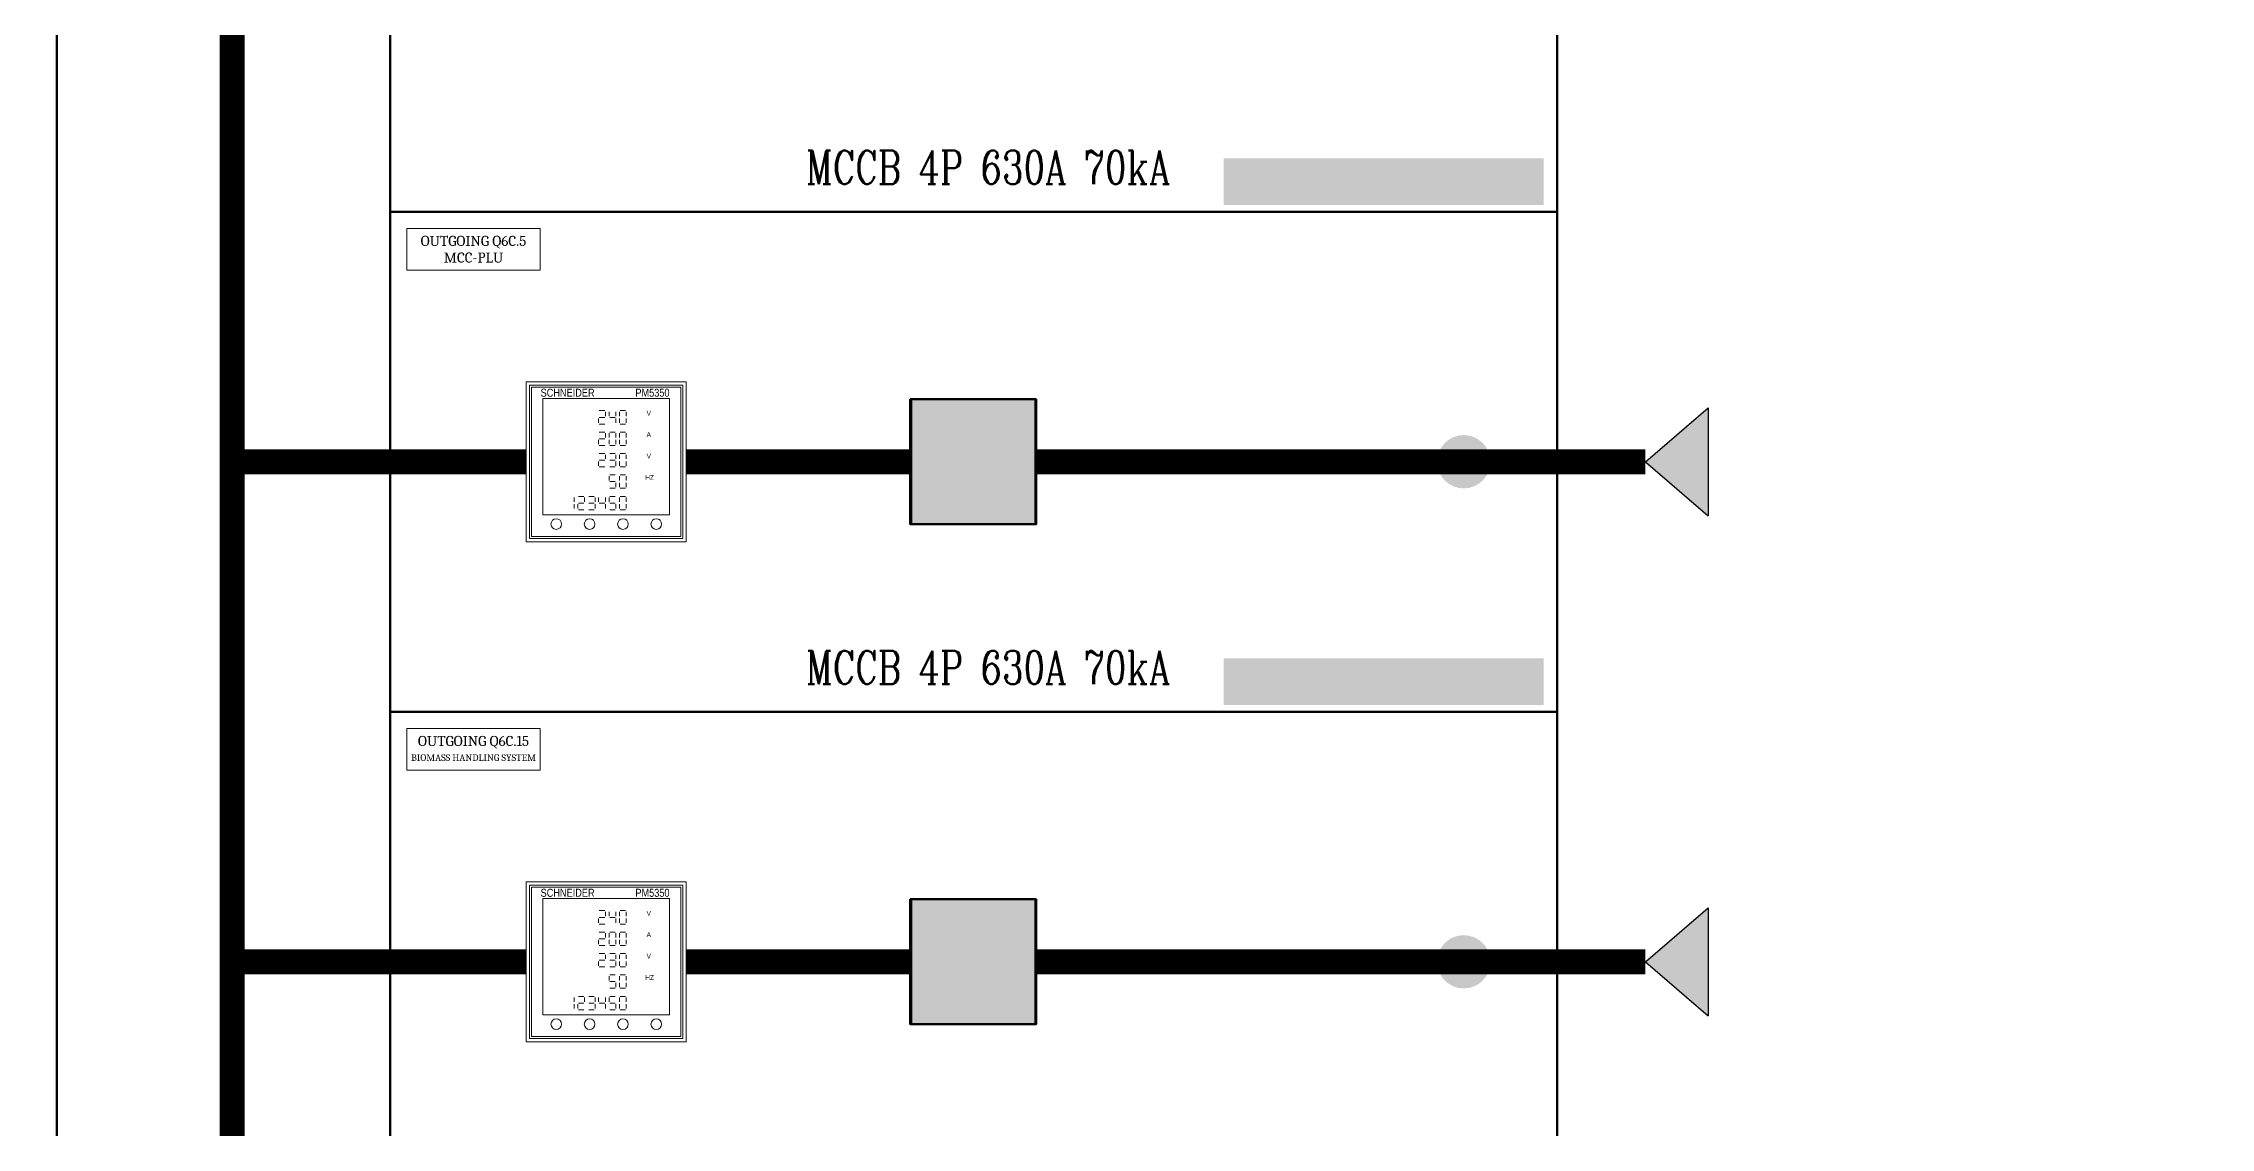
# Model space of a CAD drawing. Header units: millimetres. Extents: x -116965 to 323937, y 291661 to 566926.
# Drawn here: x -45440 to -44140, y 317189 to 317840 of the extents above; entities that cross this region are included whole.
import ezdxf
from ezdxf.enums import TextEntityAlignment as Align

# ---------------------------------------------------------------- set-up
doc = ezdxf.new("R2010")
doc.units = ezdxf.units.MM
doc.layers.get('0').update_dxf_attribs({"lineweight": 18})
doc.layers.add('BASE', color=7, linetype='Continuous', lineweight=15)
doc.layers.add('hw_Text', color=7, linetype='Continuous', lineweight=13)
doc.layers.add('C00-00-00', color=7, linetype='Continuous')
doc.layers.add('C32-AD-3C', color=7, linetype='Continuous', true_color=0x32ad3c)
doc.layers.add('C49-50-57', color=7, linetype='Continuous', true_color=0x495057)
doc.styles.add('hw_Block', font='complex.shx', dxfattribs={"width": 0.75})
doc.styles.add('hw_Block.', font='Cambria.ttf')
doc.styles.add('VnArial', font='')
doc.styles.get('VnArial').set_extended_font_data('.VnArial NarrowH')

# ---------------------------------------------------------------- blocks, each defined once
blk = doc.blocks.new('1232')
at = {"color": 7, "linetype": 'Continuous', "lineweight": 13}
for p, q in [((43.8, 78.7), (47.1, 78.7)), ((56.3, 78.7), (59.5, 78.7)), ((43.4, 71.4), (43.4, 73.9)), ((43.8, 74.6), (47.1, 74.6)), ((43.8, 70.6), (47.1, 70.6)), ((43.8, 65.8), (47.1, 65.8)), ((47.5, 77.9), (47.5, 75.4)), ((47.5, 65.1), (47.5, 62.5)), ((49.7, 77.9), (49.7, 75.4)), ((49.7, 65.1), (49.7, 62.5)), ((50.1, 74.6), (53.3, 74.6)), ((50.1, 65.8), (53.3, 65.8)), ((53.7, 77.9), (53.7, 75.4)), ((53.7, 71.4), (53.7, 73.9)), ((53.7, 65.1), (53.7, 62.5)), ((55.9, 77.9), (55.9, 75.4)), ((55.9, 71.4), (55.9, 73.9)), ((55.9, 65.1), (55.9, 62.5)), ((56.3, 70.6), (59.5, 70.6)), ((56.3, 65.8), (59.5, 65.8)), ((59.9, 77.9), (59.9, 75.4)), ((59.9, 71.4), (59.9, 73.9)), ((59.9, 65.1), (59.9, 62.5)), ((43.4, 58.5), (43.4, 61.1)), ((43.8, 61.8), (47.1, 61.8)), ((43.8, 57.8), (47.1, 57.8)), ((43.8, 53), (47.1, 53)), ((47.5, 52.2), (47.5, 49.7)), ((49.7, 58.5), (49.7, 61.1)), ((50.1, 57.8), (53.3, 57.8)), ((50.1, 53), (53.3, 53)), ((53.7, 58.5), (53.7, 61.1)), ((53.7, 52.2), (53.7, 49.7)), ((55.9, 58.5), (55.9, 61.1)), ((55.9, 52.2), (55.9, 49.7)), ((56.3, 57.8), (59.5, 57.8)), ((56.3, 53), (59.5, 53)), ((59.9, 58.5), (59.9, 61.1)), ((59.9, 52.2), (59.9, 49.7)), ((43.4, 45.6), (43.4, 48.2)), ((43.8, 48.9), (47.1, 48.9)), ((43.8, 44.9), (47.1, 44.9)), ((49.7, 39.4), (49.7, 36.8)), ((50.1, 48.9), (53.3, 48.9)), ((50.1, 44.9), (53.3, 44.9)), ((50.1, 40.1), (53.3, 40.1)), ((53.7, 45.6), (53.7, 48.2)), ((55.9, 45.6), (55.9, 48.2)), ((55.9, 39.4), (55.9, 36.8)), ((56.3, 44.9), (59.5, 44.9)), ((56.3, 40.1), (59.5, 40.1)), ((59.9, 45.6), (59.9, 48.2)), ((59.9, 39.4), (59.9, 36.8)), ((28.8, 26.5), (28.8, 23.9)), ((31.4, 27.2), (34.6, 27.2)), ((35, 26.5), (35, 23.9)), ((37.6, 27.2), (40.8, 27.2)), ((41.3, 26.5), (41.3, 23.9)), ((43.4, 26.5), (43.4, 23.9)), ((47.5, 26.5), (47.5, 23.9)), ((49.7, 26.5), (49.7, 23.9)), ((50.1, 36.1), (53.3, 36.1)), ((50.1, 32.1), (53.3, 32.1)), ((50.1, 27.2), (53.3, 27.2)), ((53.7, 32.8), (53.7, 35.4)), ((55.9, 32.8), (55.9, 35.4)), ((55.9, 26.5), (55.9, 23.9)), ((56.3, 32.1), (59.5, 32.1)), ((56.3, 27.2), (59.5, 27.2)), ((59.9, 32.8), (59.9, 35.4)), ((59.9, 26.5), (59.9, 23.9)), ((28.8, 19.9), (28.8, 22.5)), ((31, 19.9), (31, 22.5)), ((31.4, 23.2), (34.6, 23.2)), ((31.4, 19.2), (34.6, 19.2)), ((37.6, 23.2), (40.8, 23.2)), ((37.6, 19.2), (40.8, 19.2)), ((41.3, 19.9), (41.3, 22.5)), ((43.8, 23.2), (47.1, 23.2)), ((47.5, 19.9), (47.5, 22.5)), ((50.1, 23.2), (53.3, 23.2)), ((50.1, 19.2), (53.3, 19.2)), ((53.7, 19.9), (53.7, 22.5)), ((55.9, 19.9), (55.9, 22.5)), ((56.3, 19.2), (59.5, 19.2)), ((59.9, 19.9), (59.9, 22.5))]:
    blk.add_line(p, q, dxfattribs=at)
at = {"layer": 'BASE', "lineweight": 13}
for points in [[(96, 0), (0, 0), (0, 96), (96, 96)], [(3.2, 3.2), (92.8, 3.2), (92.8, 92.8), (3.2, 92.8)], [(10, 16.1), (86, 16.1), (86, 86), (10, 86)]]:
    blk.add_lwpolyline(points, close=True, dxfattribs=at)
at = {"layer": 'BASE', "color": 3, "lineweight": 13}
blk.add_lwpolyline([(2, 2), (94, 2), (94, 94), (2, 94)], close=True, dxfattribs=at)
at = {"layer": 'BASE', "lineweight": 13}
for centre in [(18, 10.6), (38, 10.6), (58, 10.6), (78, 10.6)]:
    blk.add_circle(centre, 3.2, dxfattribs=at)
at = {"layer": 'hw_Text', "lineweight": 13, "style": 'VnArial'}
for s, height, p in [('Schneider', 4.8, (24.8, 89.4)), ('V', 2.88, (73.5, 77.1)), ('A', 2.88, (73.5, 64.3)), ('V', 2.88, (73.5, 51.4)), ('Hz', 2.88, (74, 38.6))]:
    blk.add_text(s, height=height, rotation=360, dxfattribs=at).set_placement(p, align=Align.MIDDLE_CENTER)
at = {"layer": 'hw_Text', "color": 1, "lineweight": 13, "style": 'VnArial'}
blk.add_text('PM5350', height=4.8, rotation=360, dxfattribs=at).set_placement((75.7, 89.4), align=Align.MIDDLE_CENTER)
blk = doc.blocks.new('Load Outgoingx')
at = {"color": 0, "lineweight": 5, "ltscale": 0.7}
blk.add_lwpolyline([(10, -10), (10, -35), (90, -35), (90, -10)], close=True, dxfattribs=at)
at = {"color": 0, "lineweight": 5, "style": 'hw_Block.'}
for tag, p in [('LINE2', (50, -27.5)), ('LINE1', (50, -17.5))]:
    blk.add_attdef(tag, text='', height=6, dxfattribs=at).set_placement(p, align=Align.MIDDLE_CENTER)

msp = doc.modelspace()

# ---------------------------------------------------------------- hatches: boundary and pattern name
at = {"lineweight": -3, "ltscale": 5}
h = msp.add_hatch(color=1, dxfattribs=at)
h.dxf.hatch_style = 1
h.paths.add_polyline_path([(-44441.855925, 317556.229178), (-44441.855925, 317620.977862), (-44479.422325, 317588.60352)])
h = msp.add_hatch(color=1, dxfattribs=at)
h.dxf.hatch_style = 1
h.paths.add_polyline_path([(-44441.855925, 317256.271053), (-44441.855925, 317321.019737), (-44479.422325, 317288.645395)])
at = {"layer": 'C00-00-00'}
h = msp.add_hatch(color=256, dxfattribs=at)
h.dxf.hatch_style = 2
h.paths.add_polyline_path([(-44732.358117, 317770.578117), (-44540.384917, 317770.578117), (-44540.384917, 317742.582027), (-44732.358117, 317742.582027)])
h = msp.add_hatch(color=256, dxfattribs=at)
edge = h.paths.add_edge_path()
edge.add_arc((-44882.820083, 317588.60352), 27.496163, 0, 360)
h = msp.add_hatch(color=256, dxfattribs=at)
edge = h.paths.add_edge_path()
edge.add_arc((-44882.820083, 317588.60352), 27.496163, 0, 360)
h = msp.add_hatch(color=256, dxfattribs=at)
edge = h.paths.add_edge_path()
edge.add_arc((-44882.820079, 317588.60352), 27.496163, 0, 360)
h = msp.add_hatch(color=256, dxfattribs=at)
edge = h.paths.add_edge_path()
edge.add_arc((-44588.378217, 317588.60352), 15.997765, 0, 360)
h = msp.add_hatch(color=256, dxfattribs=at)
h.dxf.hatch_style = 2
h.paths.add_polyline_path([(-44915.315545, 317596.102473), (-44850.324617, 317596.102473), (-44850.324617, 317581.104567), (-44915.315545, 317581.104567)])
h = msp.add_hatch(color=256, dxfattribs=at)
h.dxf.hatch_style = 2
h.paths.add_polyline_path([(-44915.315545, 317596.102473), (-44850.324621, 317596.102473), (-44850.324621, 317581.104567), (-44915.315545, 317581.104567)])
h = msp.add_hatch(color=256, dxfattribs=at)
h.dxf.hatch_style = 2
h.paths.add_polyline_path([(-44732.358117, 317470.619992), (-44540.384917, 317470.619992), (-44540.384917, 317442.623902), (-44732.358117, 317442.623902)])
h = msp.add_hatch(color=256, dxfattribs=at)
edge = h.paths.add_edge_path()
edge.add_arc((-44882.820083, 317288.645395), 27.496163, 0, 360)
h = msp.add_hatch(color=256, dxfattribs=at)
edge = h.paths.add_edge_path()
edge.add_arc((-44882.820083, 317288.645395), 27.496163, 0, 360)
h = msp.add_hatch(color=256, dxfattribs=at)
edge = h.paths.add_edge_path()
edge.add_arc((-44882.820079, 317288.645395), 27.496163, 0, 360)
h = msp.add_hatch(color=256, dxfattribs=at)
edge = h.paths.add_edge_path()
edge.add_arc((-44588.378217, 317288.645395), 15.997765, 0, 360)
h = msp.add_hatch(color=256, dxfattribs=at)
h.dxf.hatch_style = 2
h.paths.add_polyline_path([(-44915.315545, 317296.144348), (-44850.324617, 317296.144348), (-44850.324617, 317281.146442), (-44915.315545, 317281.146442)])
h = msp.add_hatch(color=256, dxfattribs=at)
h.dxf.hatch_style = 2
h.paths.add_polyline_path([(-44915.315545, 317296.144348), (-44850.324621, 317296.144348), (-44850.324621, 317281.146442), (-44915.315545, 317281.146442)])
at = {"layer": 'C32-AD-3C'}
h = msp.add_hatch(color=256, dxfattribs=at)
h.dxf.hatch_style = 2
h.paths.add_polyline_path([(-44905.316942, 317576.105264), (-44890.319036, 317576.105264), (-44890.319036, 317551.108755), (-44905.316942, 317551.108755)])
h = msp.add_hatch(color=256, dxfattribs=at)
h.dxf.hatch_style = 2
h.paths.add_polyline_path([(-44905.316942, 317576.105264), (-44890.319036, 317576.105264), (-44890.319036, 317551.108755), (-44905.316942, 317551.108755)])
h = msp.add_hatch(color=256, dxfattribs=at)
h.dxf.hatch_style = 2
h.paths.add_polyline_path([(-44905.316939, 317576.105268), (-44890.319032, 317576.105268), (-44890.319032, 317551.108755), (-44905.316939, 317551.108755)])
h = msp.add_hatch(color=256, dxfattribs=at)
h.dxf.hatch_style = 2
h.paths.add_polyline_path([(-44905.316942, 317276.147139), (-44890.319036, 317276.147139), (-44890.319036, 317251.15063), (-44905.316942, 317251.15063)])
h = msp.add_hatch(color=256, dxfattribs=at)
h.dxf.hatch_style = 2
h.paths.add_polyline_path([(-44905.316942, 317276.147139), (-44890.319036, 317276.147139), (-44890.319036, 317251.15063), (-44905.316942, 317251.15063)])
h = msp.add_hatch(color=256, dxfattribs=at)
h.dxf.hatch_style = 2
h.paths.add_polyline_path([(-44905.316939, 317276.147143), (-44890.319032, 317276.147143), (-44890.319032, 317251.15063), (-44905.316939, 317251.15063)])
at = {"layer": 'C49-50-57'}
h = msp.add_hatch(color=256, dxfattribs=at)
h.dxf.hatch_style = 2
h.paths.add_polyline_path([(-44920.314849, 317626.098286), (-44845.325317, 317626.098286), (-44845.325317, 317551.108755), (-44920.314849, 317551.108755)])
h = msp.add_hatch(color=256, dxfattribs=at)
h.dxf.hatch_style = 2
h.paths.add_polyline_path([(-44920.314849, 317626.098286), (-44845.325317, 317626.098286), (-44845.325317, 317551.108755), (-44920.314849, 317551.108755)])
h = msp.add_hatch(color=256, dxfattribs=at)
h.dxf.hatch_style = 2
h.paths.add_polyline_path([(-44920.314845, 317626.098286), (-44845.325314, 317626.098286), (-44845.325314, 317551.108755), (-44920.314845, 317551.108755)])
h = msp.add_hatch(color=256, dxfattribs=at)
h.dxf.hatch_style = 2
h.paths.add_polyline_path([(-44920.314849, 317326.140161), (-44845.325317, 317326.140161), (-44845.325317, 317251.15063), (-44920.314849, 317251.15063)])
h = msp.add_hatch(color=256, dxfattribs=at)
h.dxf.hatch_style = 2
h.paths.add_polyline_path([(-44920.314849, 317326.140161), (-44845.325317, 317326.140161), (-44845.325317, 317251.15063), (-44920.314849, 317251.15063)])
h = msp.add_hatch(color=256, dxfattribs=at)
h.dxf.hatch_style = 2
h.paths.add_polyline_path([(-44920.314845, 317326.140161), (-44845.325314, 317326.140161), (-44845.325314, 317251.15063), (-44920.314845, 317251.15063)])

# ---------------------------------------------------------------- linework, layer by layer
at = {"lineweight": -3, "ltscale": 5}
for p, q in [((-44479.422325, 317588.60352), (-44441.855925, 317620.977862)), ((-44441.855925, 317620.977862), (-44441.855925, 317556.229178)), ((-44479.422325, 317588.60352), (-44441.855925, 317556.229178)), ((-44479.422325, 317288.645395), (-44441.855925, 317321.019737)), ((-44441.855925, 317321.019737), (-44441.855925, 317256.271053)), ((-44479.422325, 317288.645395), (-44441.855925, 317256.271053))]:
    msp.add_line(p, q, dxfattribs=at)
at = {"color": 1, "lineweight": -3, "ltscale": 5, "const_width": 15}
for points in [[(-45326.927649, 316738.722167), (-45326.927649, 318638.456958)], [(-45150.649773, 317588.60352), (-45326.927653, 317588.60352)], [(-44920.314849, 317588.60352), (-45054.649773, 317588.60352)], [(-44845.325314, 317588.60352), (-44479.422325, 317588.60352)], [(-45150.649773, 317288.645395), (-45326.927653, 317288.645395)], [(-44920.314849, 317288.645395), (-45054.649773, 317288.645395)], [(-44845.325314, 317288.645395), (-44479.422325, 317288.645395)]]:
    msp.add_lwpolyline(points, dxfattribs=at)
at = {"layer": 'C00-00-00', "lineweight": 211}
msp.add_lwpolyline([(-45232.288327, 318738.443002), (-44532.386032, 318738.443002), (-44532.386032, 316538.750083), (-45232.288327, 316538.750083)], close=True, dxfattribs=at)
at = {"layer": 'C00-00-00', "lineweight": 100}
for points in [[(-45832.204577, 318638.456958), (-45432.260407, 318638.456958), (-45432.260407, 316638.736127), (-45832.204577, 316638.736127)], [(-45432.260407, 318638.456958), (-45232.288327, 318638.456958), (-45232.288327, 316638.736127), (-45432.260407, 316638.736127)], [(-44532.386032, 318638.456958), (-44132.441867, 318638.456958), (-44132.441867, 316638.736127), (-44532.386032, 316638.736127)], [(-45232.288327, 318038.540708), (-44532.386032, 318038.540708), (-44532.386032, 317738.582583), (-45232.288327, 317738.582583)], [(-45232.288327, 317738.582583), (-44532.386032, 317738.582583), (-44532.386032, 317438.624458), (-45232.288327, 317438.624458)], [(-45232.288327, 317438.624458), (-44532.386032, 317438.624458), (-44532.386032, 317138.666333), (-45232.288327, 317138.666333)]]:
    msp.add_lwpolyline(points, close=True, dxfattribs=at)
at = {"layer": 'C00-00-00', "lineweight": 50}
for points in [[(-44920.314849, 317626.098286), (-44845.325317, 317626.098286), (-44845.325317, 317551.108755), (-44920.314849, 317551.108755)], [(-44920.314845, 317626.098286), (-44845.325314, 317626.098286), (-44845.325314, 317551.108755), (-44920.314845, 317551.108755)], [(-44919.831947, 317626.098286), (-44844.842416, 317626.098286), (-44844.842416, 317551.108755), (-44919.831947, 317551.108755)], [(-44920.314849, 317326.140161), (-44845.325317, 317326.140161), (-44845.325317, 317251.15063), (-44920.314849, 317251.15063)], [(-44920.314845, 317326.140161), (-44845.325314, 317326.140161), (-44845.325314, 317251.15063), (-44920.314845, 317251.15063)], [(-44919.831947, 317326.140161), (-44844.842416, 317326.140161), (-44844.842416, 317251.15063), (-44919.831947, 317251.15063)]]:
    msp.add_lwpolyline(points, close=True, dxfattribs=at)

# ---------------------------------------------------------------- block references
at = {"lineweight": -3}
msp.add_blockref('Load Outgoingx', (-45232.288325, 317738.582583), dxfattribs=at).add_auto_attribs({'LINE2': 'MCC-PLU', 'LINE1': 'OUTGOING Q6C.5'})
for p in [(-45150.649773, 317540.60352), (-45150.649773, 317240.645395)]:
    msp.add_blockref('1232', p)
ref = msp.add_blockref('Load Outgoingx', (-45232.288325, 317438.624458), dxfattribs=at)
ref.add_attrib('LINE2', 'BIOMASS HANDLING SYSTEM', dxfattribs={"color": 0, "lineweight": 5, "height": 4, "style": 'hw_Block.'}).set_placement((-45182.288325, 317411.124458), align=Align.MIDDLE_CENTER)
ref.add_attrib('LINE1', 'OUTGOING Q6C.15', dxfattribs={"color": 0, "lineweight": 5, "height": 6, "style": 'hw_Block.'}).set_placement((-45182.288325, 317421.124458), align=Align.MIDDLE_CENTER)

# ---------------------------------------------------------------- texts
at = {"color": 2, "char_height": 20, "attachment_point": 5, "style": 'hw_Block'}
for insert in [(-44873.616689, 317765.191768), (-44873.616689, 317465.233643)]:
    msp.add_mtext_dynamic_manual_height_columns('MCCB 4P 630A 70kA', width=280.32785492, gutter_width=12.5, heights=[0], dxfattribs=dict(at, insert=insert))

doc.saveas('drawing.dxf')
